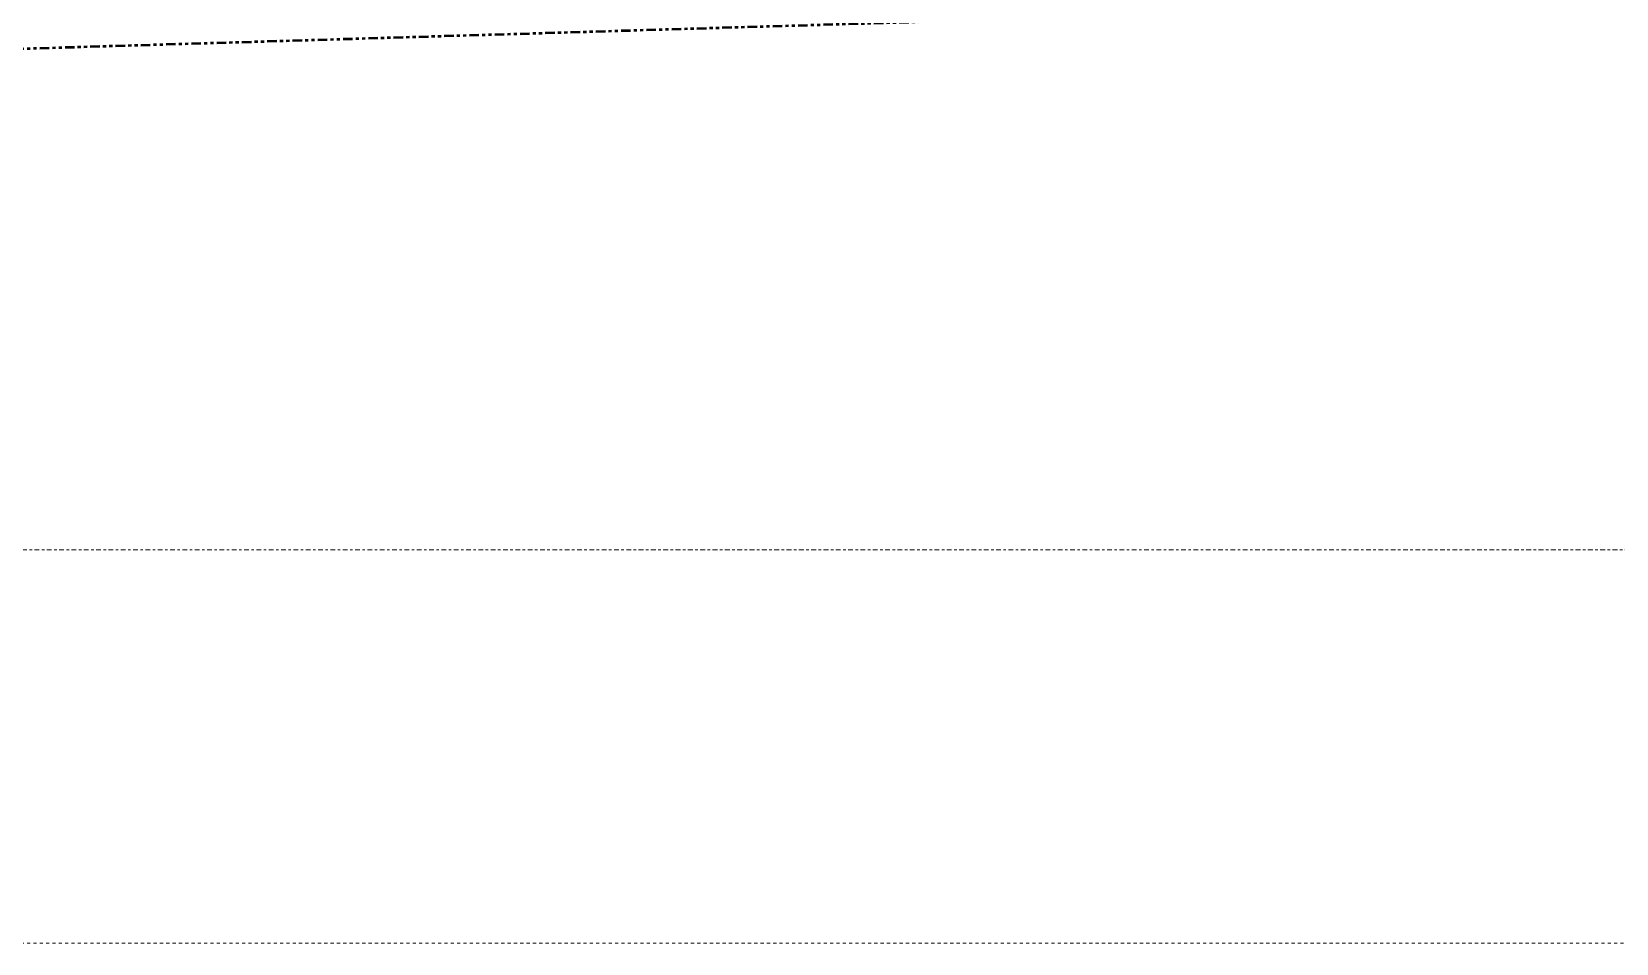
# Model space of a CAD drawing. Header units: inches. Extents: x -4266 to -1814, y 9706 to 12441.
# Drawn here: x -2975.8 to -2913.2, y 9846.3 to 9882.3 of the extents above; entities that cross this region are included whole.
import ezdxf

# ---------------------------------------------------------------- set-up
doc = ezdxf.new("R2010")
doc.units = ezdxf.units.IN
doc.header["$MEASUREMENT"] = 0
for name, pattern in [('Aligning Line 1_8_', [0.25, 0.125, -0.125]), ('Dash Dot 3_16_', [0.3125, 0.1875, -0.0625, 0, -0.0625]), ('Double Dash 3_8_', [1, 0.375, -0.125, 0.125, -0.125, 0.125, -0.125])]:
    doc.linetypes.add(name, pattern=pattern)
for name, color, linetype, lineweight in [('0-1', 7, 'Continuous', 5), ('0-4', 147, 'Aligning Line 1_8_', 9), ('A-ANNO-SYMB-1', 150, 'Dash Dot 3_16_', 9), ('C-PROP-LINE-1', 250, 'Double Dash 3_8_', 50), ('G-ANNO-SYMB-1', 147, 'Aligning Line 1_8_', 9)]:
    doc.layers.add(name, color=color, linetype=linetype, lineweight=lineweight)

# ---------------------------------------------------------------- blocks, each defined once
blk = doc.blocks.new('CTR - 1st Phase - Unit Layouts_rvt-1-FLOOR PLAN - 1ST FLOOR')
at = {"layer": 'G-ANNO-SYMB-1'}
blk.add_line((-1910.896, 9846.277), (-4009.53, 9846.277), dxfattribs=at)
blk = doc.blocks.new('Family - ___-1878357-FLOOR PLAN - 1ST FLOOR')
at = {"layer": 'C-PROP-LINE-1'}
blk.add_line((-3927.096, 9853.167), (-1910.896, 9913.527), dxfattribs=at)
blk = doc.blocks.new('CTR - 1st Phase - Shell_rvt-1-FLOOR PLAN - 1ST FLOOR')
at = {"layer": '0-4'}
blk.add_blockref('Family - ___-1878357-FLOOR PLAN - 1ST FLOOR', (0, 0), dxfattribs=at)

msp = doc.modelspace()

# ---------------------------------------------------------------- linework, layer by layer
at = {"layer": 'A-ANNO-SYMB-1'}
msp.add_line((-3996.0647, 9861.82436), (-2065.90437, 9861.82436), dxfattribs=at)

# ---------------------------------------------------------------- block references
at = {"layer": '0-1'}
for name in ['CTR - 1st Phase - Shell_rvt-1-FLOOR PLAN - 1ST FLOOR', 'CTR - 1st Phase - Unit Layouts_rvt-1-FLOOR PLAN - 1ST FLOOR']:
    msp.add_blockref(name, (0, 0), dxfattribs=at)

doc.saveas('drawing.dxf')
